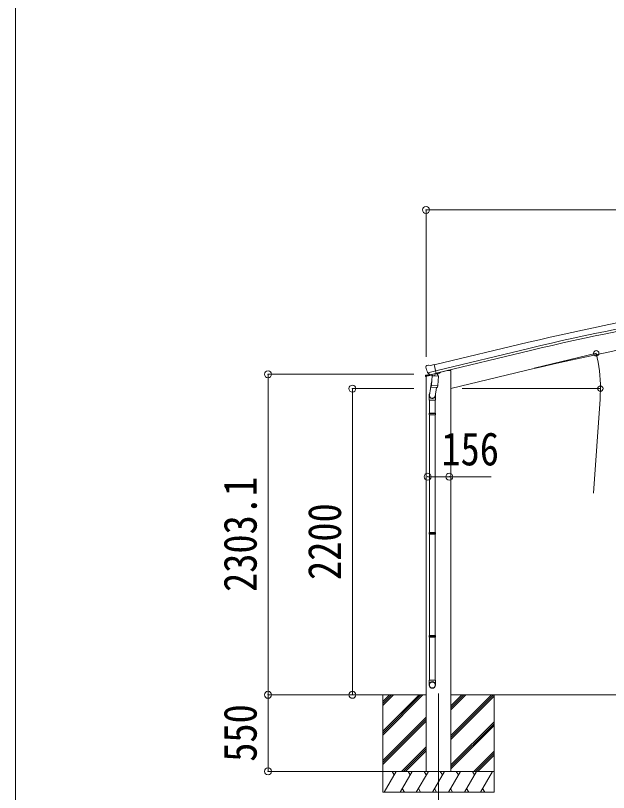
# Model space of a CAD drawing. Units: millimetres at full size. Extents: x -13976 to 14131, y -9754 to 9646.
# Drawn here: x -13976 to -9715, y -5637 to -54 of the extents above; entities that cross this region are included whole.
import ezdxf
from ezdxf.enums import TextEntityAlignment as Align

# ---------------------------------------------------------------- set-up
doc = ezdxf.new("R2010")
doc.units = ezdxf.units.MM
doc.header["$LTSCALE"] = 50
doc.header["$PDMODE"] = 32
doc.header["$PDSIZE"] = 50
for name, color, linetype, lineweight in [('0-0_0', 7, 'Continuous', 9), ('0-1_本体', 4, 'Continuous', 9), ('0-2_部品', 7, 'Continuous', 9), ('0-8_PARTS2', 2, 'Continuous', 9), ('0-A_寸法', 6, 'Continuous', 9), ('F-0_240', 7, 'Continuous', 9)]:
    doc.layers.add(name, color=color, linetype=linetype, lineweight=lineweight)
doc.styles.add('ＭＳ ゴシック', font='')
doc.styles.get('ＭＳ ゴシック').set_extended_font_data('MS Gothic')

msp = doc.modelspace()

# ---------------------------------------------------------------- linework, layer by layer
at = {"layer": '0-0_0'}
for p, q in [((-11026.01, -4935.23), (-11717.64, -4935.23)), ((-11337.01, -4935.23), (-11337.01, -5635.23)), ((-11337.01, -5195.96), (-11076.28, -4935.23)), ((-11337.01, -5210.1), (-11062.14, -4935.23)), ((-11337.01, -5224.24), (-11047.99, -4935.23)), ((-11337.01, -5012.11), (-11260.13, -4935.23)), ((-11337.01, -4997.97), (-11274.27, -4935.23)), ((-11337.01, -4983.83), (-11288.43, -4935.25)), ((-11288.42, -4935.24), (-11288.41, -4935.23)), ((-10848.01, -5043.61), (-10739.63, -4935.23)), ((-10848.01, -5029.47), (-10753.77, -4935.23)), ((-10848.01, -5015.33), (-10767.91, -4935.23)), ((-10848.01, -4935.24), (-3226.01, -4935.24)), ((-10848.01, -5227.46), (-10555.79, -4935.24)), ((-10848.01, -5241.6), (-10541.65, -4935.24)), ((-10848.01, -5255.74), (-10537.01, -4944.75)), ((-10537.01, -4935.23), (-10537.01, -5635.23)), ((-11337.01, -5408.09), (-11026.01, -5097.09)), ((-11337.01, -5422.23), (-11026.01, -5111.24)), ((-11337.01, -5436.38), (-11026.01, -5125.38)), ((-10848.01, -5439.59), (-10537.01, -5128.59)), ((-10848.01, -5453.73), (-10537.01, -5142.74)), ((-10848.01, -5467.88), (-10537.01, -5156.88)), ((-11202.02, -5485.23), (-11026.01, -5309.23)), ((-11187.87, -5485.23), (-11026.01, -5323.37)), ((-11173.73, -5485.23), (-11026.01, -5337.51)), ((-10681.52, -5485.23), (-10537.01, -5340.72)), ((-10667.37, -5485.23), (-10537.01, -5354.87)), ((-10653.23, -5485.23), (-10537.01, -5369.01)), ((-10537.01, -5485.23), (-11337.01, -5485.23)), ((-11326.72, -5635.23), (-11240.12, -5485.23)), ((-11255.12, -5511.21), (-11270.12, -5485.23)), ((-11211.25, -5635.23), (-11124.65, -5485.23)), ((-11139.65, -5511.22), (-11154.65, -5485.23)), ((-11095.78, -5635.23), (-11009.18, -5485.23)), ((-11024.18, -5511.22), (-11039.18, -5485.23)), ((-10980.31, -5635.23), (-10893.71, -5485.23)), ((-10908.71, -5511.21), (-10923.71, -5485.23)), ((-10864.84, -5635.23), (-10778.24, -5485.23)), ((-10793.24, -5511.21), (-10808.24, -5485.23)), ((-10749.37, -5635.23), (-10662.77, -5485.23)), ((-10692.77, -5485.23), (-10677.77, -5511.21)), ((-10633.9, -5635.23), (-10547.3, -5485.23)), ((-11337.01, -5635.23), (-10537.01, -5635.23)), ((-11196.25, -5609.25), (-11181.25, -5635.23)), ((-11080.78, -5609.25), (-11065.78, -5635.23)), ((-10965.31, -5609.25), (-10950.31, -5635.23)), ((-10849.84, -5609.25), (-10834.84, -5635.23)), ((-10734.37, -5609.25), (-10719.37, -5635.23)), ((-10618.9, -5609.25), (-10603.9, -5635.23))]:
    msp.add_line(p, q, dxfattribs=at)
at = {"layer": '0-1_本体'}
for p, q in [((-10288.44, -2402.31), (-10966.62, -2564.9)), ((-10278.38, -2444.29), (-10956.53, -2606.88)), ((-10274.46, -2460.65), (-10952.61, -2623.24)), ((-10848.02, -2605.23), (-10848.02, -5485.23)), ((-10848.01, -2735.17), (-10310.04, -2606.02)), ((-10848.01, -2735.19), (-10310.05, -2606.04)), ((-10310.05, -2606.04), (-10260.67, -2594.18)), ((-10310.04, -2606.02), (-10260.66, -2594.16))]:
    msp.add_line(p, q, dxfattribs=at)
msp.add_lwpolyline([(-10848.11, -2605.23), (-10872.11, -2605.23), (-11026.02, -2642.18), (-11026.02, -5485.23)], dxfattribs=at)
for centre, radius, start, end in [((-6258.93, -19267.41), 17339.81, 95.02765, 103.43754), ((-6258.93, -19267.41), 17296.63, 95.0278, 103.43739), ((-6258.93, -19267.41), 17279.81, 95.0278, 103.43739), ((-6262.67, -19247.05), 17126.06, 95.00003, 103.5), ((-6262.66, -19247.03), 17126.06, 95.00003, 103.5)]:
    msp.add_arc(centre, radius, start, end, dxfattribs=at)
at = {"layer": '0-2_部品'}
for p, q in [((-11020.75, -2569.68), (-11007.57, -2566.52)), ((-10993.01, -2569.19), (-11006.27, -2566.49)), ((-10993.01, -2569.19), (-10967.08, -2562.97)), ((-11028.07, -2580.51), (-11027.79, -2581.66)), ((-11023.85, -2571.93), (-11027.71, -2578.23)), ((-11014.01, -2620.81), (-10956.51, -2607.01)), ((-10997.16, -2635.72), (-11013.54, -2621.23)), ((-10924.65, -2616.54), (-10924.65, -2619.76)), ((-11029.2, -2648.8), (-10986.5, -2638.55)), ((-11029.2, -2641.91), (-11029.2, -2648.8)), ((-11000.6, -2632.68), (-11026.9, -2639)), ((-10994.45, -2636.29), (-10986.93, -2634.49)), ((-10993.62, -2636.18), (-10992.09, -2635.82)), ((-10992.09, -2635.82), (-10955.38, -2627.01)), ((-10990.25, -2636.05), (-10990.3, -2636.79)), ((-10989.54, -2637.83), (-10963.73, -2644.26)), ((-10982.63, -2643.17), (-10987.3, -2710.01)), ((-10936.94, -2646.37), (-10982.63, -2643.17)), ((-10980.85, -2639.99), (-10981.08, -2643.28)), ((-10961.33, -2628.83), (-10962.36, -2643.44)), ((-10955.38, -2627.01), (-10953.85, -2626.64)), ((-10952.3, -2624.53), (-10951.36, -2624.6)), ((-10951.36, -2624.6), (-10938.04, -2639.92)), ((-10947.37, -2629.16), (-10928.48, -2624.62)), ((-10941.61, -2713.21), (-10936.94, -2646.37)), ((-10938.04, -2639.92), (-10938.48, -2646.26)), ((-10985.57, -2685.24), (-11001.48, -2781.41)), ((-10988.16, -2722.48), (-10987.29, -2710.01)), ((-10987.76, -2723.83), (-10987.77, -2723.83)), ((-10941.61, -2713.21), (-10987.3, -2710.01)), ((-10986.32, -2724.61), (-10944.62, -2727.53)), ((-10950.05, -2727.15), (-10960.78, -2790.74)), ((-10941.63, -2713.2), (-10942.51, -2725.9)), ((-11003.63, -2818.58), (-11003.63, -2784.22)), ((-10957.63, -2783.92), (-10957.63, -2818.58)), ((-10957.63, -2818.58), (-11003.63, -2818.58)), ((-11001.63, -2818.58), (-11001.63, -2912.58)), ((-10959.63, -2818.58), (-10959.63, -2912.58)), ((-11003.63, -2914.58), (-11002.63, -2912.58)), ((-10957.63, -2914.58), (-11003.63, -2914.58)), ((-10957.63, -2922.58), (-11003.63, -2922.58)), ((-10958.63, -2912.58), (-11002.63, -2912.58)), ((-10958.63, -2924.58), (-11002.63, -2924.58)), ((-11001.63, -2924.58), (-11001.63, -3768.76)), ((-10959.63, -2924.58), (-10959.63, -3768.76)), ((-10957.63, -2914.58), (-10958.63, -2912.58)), ((-10957.63, -2922.58), (-10958.63, -2924.58)), ((-10957.63, -2914.58), (-10957.63, -2922.58)), ((-11003.63, -3770.76), (-11002.63, -3768.76)), ((-10957.63, -3770.76), (-11003.63, -3770.76)), ((-10957.63, -3778.76), (-11003.63, -3778.76)), ((-10958.63, -3768.76), (-11002.63, -3768.76)), ((-10958.63, -3780.76), (-11002.63, -3780.76)), ((-11001.63, -3780.76), (-11001.63, -4508.95)), ((-10959.63, -3780.76), (-10959.63, -4508.95)), ((-10957.63, -3770.76), (-10958.63, -3768.76)), ((-10957.63, -3778.76), (-10958.63, -3780.76)), ((-10957.63, -3770.76), (-10957.63, -3778.76)), ((-11003.63, -4510.95), (-11002.63, -4508.95)), ((-10957.63, -4510.95), (-11003.63, -4510.95)), ((-10957.63, -4518.95), (-11003.63, -4518.95)), ((-10958.63, -4508.95), (-11002.63, -4508.95)), ((-10958.63, -4520.95), (-11002.63, -4520.95)), ((-11001.63, -4520.95), (-11001.63, -4830.95)), ((-10959.63, -4520.95), (-10959.63, -4830.95)), ((-10957.63, -4510.95), (-10958.63, -4508.95)), ((-10957.63, -4518.95), (-10958.63, -4520.95)), ((-10957.63, -4510.95), (-10957.63, -4518.95)), ((-11003.63, -4865.09), (-11003.63, -4830.95)), ((-10957.63, -4830.95), (-11003.63, -4830.95)), ((-10957.63, -4865.09), (-10957.63, -4830.95))]:
    msp.add_line(p, q, dxfattribs=at)
for points in [[(-10961.65, -2628.42), (-10951.93, -2626.08), (-10967.08, -2562.97)], [(-11014.28, -2620.24), (-11013.7, -2621.08), (-11013.54, -2621.23)], [(-10961.65, -2628.42), (-10961.89, -2628.57), (-10986.65, -2634.51), (-10986.93, -2634.49)], [(-11003.63, -2914.58), (-11003.63, -2922.58), (-11002.63, -2924.58)], [(-11003.63, -3770.76), (-11003.63, -3778.76), (-11002.63, -3780.76)], [(-11003.63, -4510.95), (-11003.63, -4518.95), (-11002.63, -4520.95)]]:
    msp.add_lwpolyline(points, dxfattribs=at)
for centre, radius, start, end in [((-11006.87, -2569.43), 3, 78.5, 103.5), ((-10830.99, -2534.41), 202.4, 193.5, 205.09125), ((-11019.59, -2574.54), 5, 103.5, 148.5), ((-10929.65, -2619.76), 5, 283.5, 0), ((-11026.2, -2641.91), 3, 103.5, 180), ((-10993.73, -2635.7), 0.5, 248.23754, 283.5), ((-10990.75, -2636.01), 0.5, 356, 103.5), ((-10989.3, -2636.86), 1, 176, 256), ((-10963.38, -2643.29), 1.03, 250.03897, 351.96569), ((-10960.74, -2628.91), 0.604, 100.59842, 172.20595), ((-10953.97, -2626.15), 0.5, 283.5, 318.76246), ((-10986.22, -2722.65), 1.95, 175.04017, 217.47766), ((-10986.18, -2722.62), 2, 217.40962, 266), ((-10944.48, -2725.54), 2, 266, 349.46843), ((-10973.63, -2784.22), 30, 177.45142, 180)]:
    msp.add_arc(centre, radius, start, end, dxfattribs=at)
for centre, major_axis, ratio, start_param, end_param in [((-11025.15, -2579.79), (-1.57, -2.57), 0.99628, 4.712389, 5.4996506), ((-10995.17, -2633.47), (-0.73, -2.92), 0.997631, 5.8041905, 6.6006116), ((-10995.12, -2633.24), (2.63, 3.16), 0.650902, 4.0958226, 4.1686332), ((-10995.15, -2633.37), (-0.73, -2.92), 0.997631, 0.3902369, 0.4789948), ((-10980.63, -2783.92), (23, 0), 0.996195, 2.5560258, 6.5663028), ((-10980.63, -2783.92), (21, 0), 0.996195, 2.9349147, 5.9512394), ((-10980.63, -4863.35), (-23, 0), 0.996195, 3.1415927, 6.2831853), ((-10980.63, -4865.09), (-23, 0), 0.996195, 3.1415927, 6.2831853), ((-10980.63, -4865.09), (0, -23.43), 0.981806, 4.712389, 7.8539816)]:
    msp.add_ellipse(centre, major_axis=major_axis, ratio=ratio, start_param=start_param, end_param=end_param, dxfattribs=at)
msp.add_ellipse((-10980.63, -4865.09), major_axis=(21, 0), ratio=0.996195, dxfattribs=at)
at = {"layer": '0-8_PARTS2'}
msp.add_line((-10937.02, -4926.02), (-10937.02, -5776.27), dxfattribs=at)
at = {"layer": '0-A_寸法'}
for p, q in [((-3047.99, -1451.34), (-11026.02, -1451.34)), ((-11026.02, -1451.34), (-11026.02, -2506.16)), ((-10248.28, -2588.55), (-9801.75, -2481.35)), ((-12161.43, -4935.23), (-12161.43, -2632.08)), ((-12161.43, -2632.08), (-11112.34, -2632.08)), ((-11555.2, -2735.23), (-11112.34, -2735.23)), ((-11555.2, -4935.23), (-11555.2, -2735.23)), ((-10766.73, -2735.23), (-9771.7, -2735.23)), ((-9775.4, -2811.69), (-9823.04, -3487.21)), ((-11014.92, -3368.46), (-10858.92, -3368.46)), ((-10858.92, -3368.46), (-10558.92, -3368.46)), ((-12161.43, -4935.23), (-11555.2, -4935.23)), ((-12161.43, -5485.23), (-12161.43, -4935.23)), ((-11555.2, -4935.23), (-11112.44, -4935.23)), ((-12161.43, -5485.23), (-11336.51, -5485.23))]:
    msp.add_line(p, q, dxfattribs=at)
for centre in [(-9802.72, -2481.58), (-9772.7, -2735.23)]:
    msp.add_circle(centre, 19.12, dxfattribs=at)
for start, end in [(0, 13.5), (355.9652, 0)]:
    msp.add_arc((-10859.26, -2735.23), 1086.56, start, end, dxfattribs=at)
for p in [(-11026.02, -1451.34), (-12161.43, -2632.08), (-11555.2, -2735.23), (-11014.92, -3368.46), (-10858.92, -3368.46), (-12161.43, -4935.23), (-11555.2, -4935.23), (-12161.43, -5485.23)]:
    msp.add_point(p, dxfattribs=at)
at = {"layer": 'F-0_240', "color": 5}
msp.add_line((-13975.76, 9645.57), (-13975.76, -9754.43), dxfattribs=at)

# ---------------------------------------------------------------- texts
at = {"layer": '0-A_寸法', "color": 7, "style": 'ＭＳ ゴシック', "width": 0.85}
msp.add_text('156', height=238.3, dxfattribs=at).set_placement((-10915.17, -3358.46), align=Align.BOTTOM_LEFT)
for s, p in [('2303.1', (-12171.43, -4196.16)), ('2200', (-11565.2, -4110.23)), ('550', (-12171.43, -5416.48))]:
    msp.add_text(s, height=238.3, rotation=90, dxfattribs=at).set_placement(p, align=Align.BOTTOM_LEFT)

doc.saveas('drawing.dxf')
